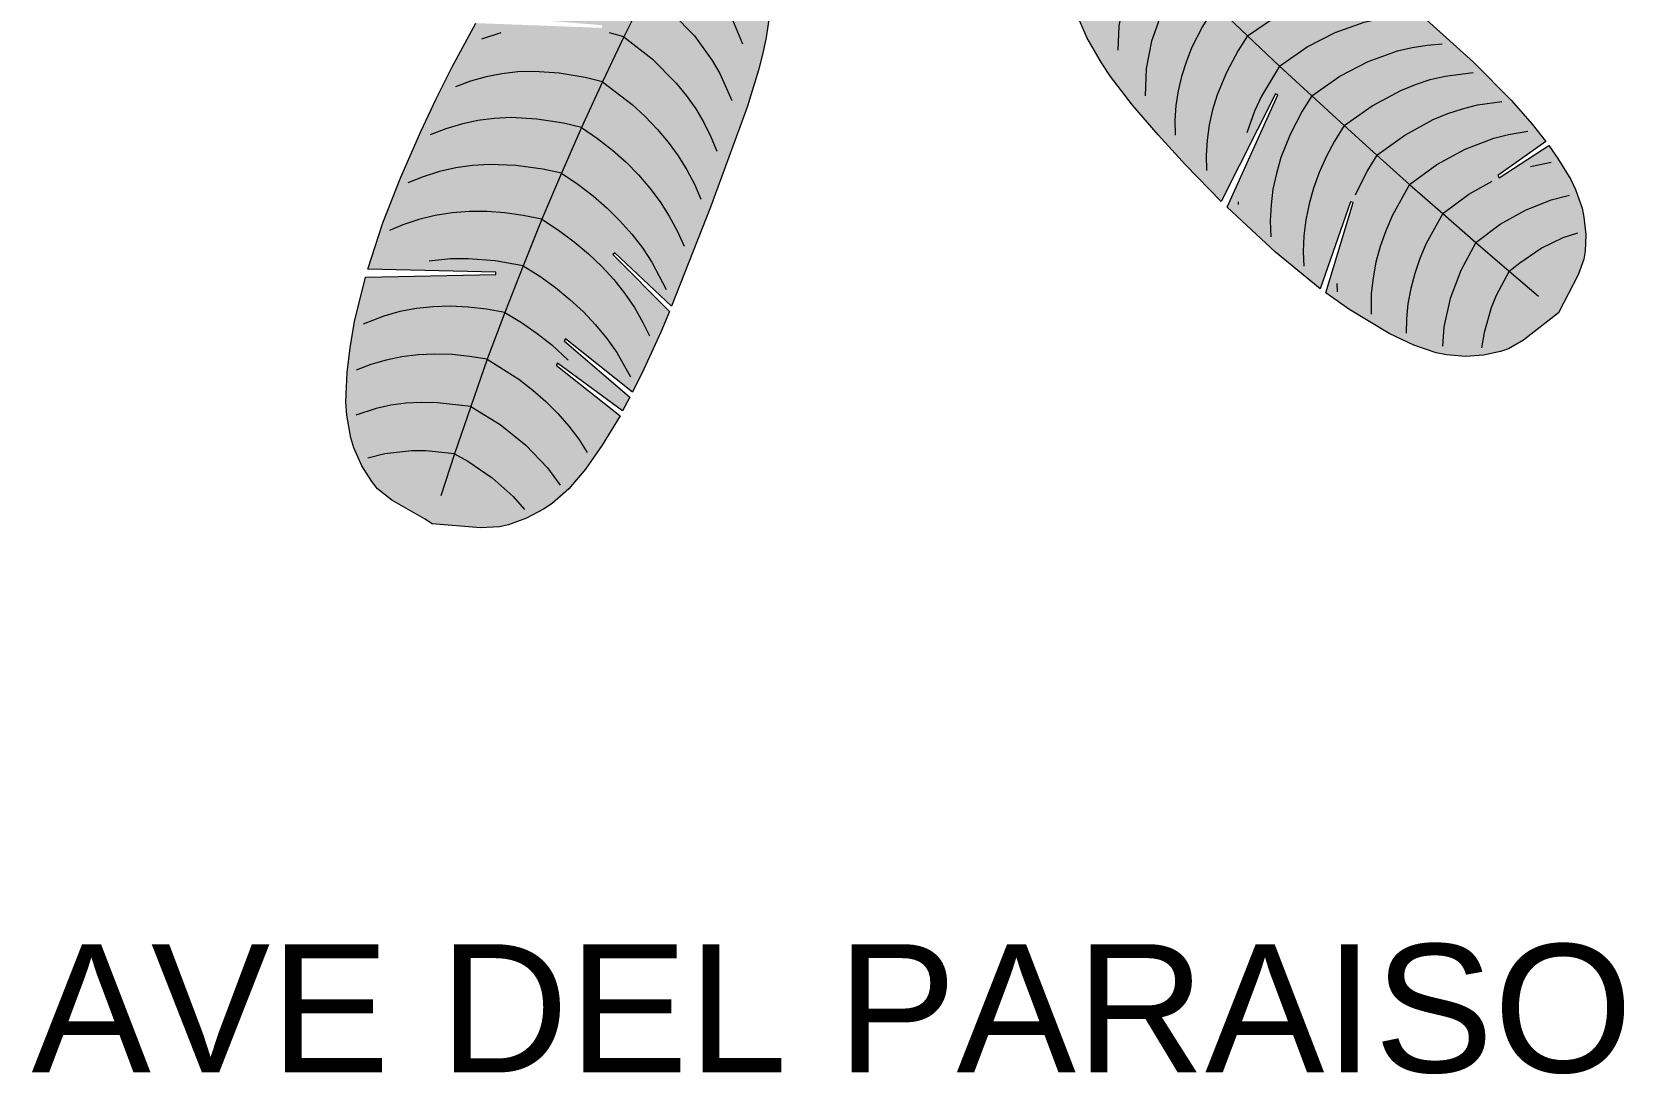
# Model space of a CAD drawing. Header units: centimetres. Extents: x 0 to 879, y -664 to 265.
# Drawn here: x 594.3 to 693.7, y -197 to -131.9 of the extents above; entities that cross this region are included whole.
import ezdxf
from ezdxf.enums import TextEntityAlignment as Align

# ---------------------------------------------------------------- set-up
doc = ezdxf.new("R2010")
doc.units = ezdxf.units.CM
for name, color, linetype, lineweight, true_color in [('VEG-HOJAS', 117, 'Continuous', 18, 0x2e5e38), ('VEG-NERVIOS', 115, 'Continuous', 9, 0x528c5c), ('VEG-TEXTO', 47, 'Continuous', 18, 0x464646)]:
    doc.layers.add(name, color=color, linetype=linetype, lineweight=lineweight, true_color=true_color)
doc.layers.add('VEG-RELLENO', color=253, linetype='Continuous', true_color=0x96c896)
doc.styles.add('VEG', font='arial.ttf')

# ---------------------------------------------------------------- blocks, each defined once
blk = doc.blocks.new('VEG_Strelitzia_PLANTA')
at = {"layer": 'VEG-RELLENO', "true_color": 0x4b8252}
h = blk.add_hatch(color=105, dxfattribs=at)
h.dxf.hatch_style = 1
h.paths.add_polyline_path([(-24.97, -58.2), (-26.99, -57.03), (-27.95, -56.39), (-28.38, -56.01), (-28.75, -55.57), (-29.37, -54.58), (-29.64, -54.04), (-30.06, -52.83), (-30.21, -52.15), (-30.36, -50.59), (-30.35, -49.71), (-30.18, -47.75), (-29.82, -45.58), (-29.14, -42.81), (-21, -42.64), (-21, -42.48), (-29, -42.31), (-28.05, -39.4), (-26.32, -35.12), (-24.39, -31), (-22.24, -26.94), (-14.37, -27.24), (-14.36, -27.07), (-21.95, -26.45), (-20.9, -24.68), (-19.44, -22.51), (-18.73, -21.58), (-17.34, -20), (-16.65, -19.34), (-15.3, -18.21), (-13.98, -17.32), (-12.71, -16.62), (-11.42, -16.18), (-10.2, -15.94), (-8.35, -15.76), (-8.06, -15.78), (-7.65, -15.91), (-6.95, -16.24), (-6.28, -16.68), (-5.94, -16.98), (-5.58, -17.53), (-5.13, -18.38), (-4.38, -20.05), (-4, -21.36), (-3.82, -22.77), (-3.77, -24.3), (-3.85, -25.98), (-4.11, -27.83), (-4.32, -28.82), (-4.59, -29.88), (-5.31, -32.19), (-7.59, -38.43), (-10.02, -44.61), (-13.57, -41.28), (-13.69, -41.39), (-10.16, -44.95), (-11.23, -47.43), (-12.46, -49.98), (-16.64, -46.66), (-16.74, -46.78), (-12.63, -50.3), (-13.08, -51.14), (-17.14, -48.17), (-17.24, -48.29), (-13.24, -51.45), (-14.35, -53.3), (-15.4, -54.8), (-16.44, -56.02), (-17.49, -56.93), (-18.55, -57.6), (-19.64, -58.07), (-20.77, -58.39), (-21.36, -58.45), (-22.56, -58.41)])
at = {"layer": 'VEG-RELLENO', "true_color": 0x4d8554}
h = blk.add_hatch(color=105, dxfattribs=at)
h.dxf.hatch_style = 1
h.paths.add_polyline_path([(45.35, -45.02), (43.17, -46.73), (42.24, -47.27), (41.73, -47.45), (40.68, -47.68), (39.57, -47.76), (38.37, -47.66), (37.04, -47.31), (35.56, -46.71), (34.78, -46.31), (33.13, -45.36), (30.82, -43.79), (32.53, -38.14), (32.38, -38.09), (30.47, -43.54), (28.66, -42.08), (26.69, -40.35), (24.67, -38.43), (27.83, -31.42), (27.69, -31.35), (24.3, -38.07), (22.07, -35.78), (20.36, -33.92), (18.76, -32.06), (17.39, -30.27), (16.82, -29.43), (15.91, -27.84), (15.26, -26.35), (14.8, -24.91), (15.39, -24.61), (17.43, -22.82), (18.14, -22.09), (18.7, -21.32), (19.33, -20.12), (19.59, -19.28), (19.7, -18.38), (19.65, -17.39), (14.91, -19.14), (14.95, -19.01), (19.61, -17.15), (19.49, -16.57), (20.24, -16.54), (21.46, -16.66), (22.74, -16.95), (24.1, -17.38), (25.55, -17.99), (27.11, -18.83), (27.94, -19.35), (29.71, -20.61), (33.46, -23.59), (38.21, -27.66), (40.06, -29.37), (41.68, -30.98), (43.08, -32.5), (44.56, -34.33), (41.57, -36.46), (41.66, -36.59), (44.76, -34.59), (45.75, -36.06), (46.42, -37.33), (46.65, -37.93), (46.83, -38.5), (47.03, -39.6), (47.05, -40.65), (46.94, -41.68), (46.58, -42.66)])
at = {"layer": 'VEG-HOJAS'}
for points in [[(-3.85, -25.98), (-4.11, -27.83), (-4.32, -28.82), (-4.59, -29.88), (-5.31, -32.19), (-7.59, -38.43), (-10.02, -44.61), (-13.57, -41.28), (-13.69, -41.39), (-10.16, -44.95), (-10.7, -46.23), (-11.75, -48.55), (-12.46, -49.98), (-16.64, -46.66), (-16.74, -46.78), (-12.63, -50.3), (-13.08, -51.14), (-17.14, -48.17), (-17.24, -48.29), (-13.24, -51.45), (-14.35, -53.3), (-15.4, -54.8), (-16.44, -56.02), (-17.49, -56.93), (-18.02, -57.29), (-19.09, -57.85), (-20.2, -58.26), (-20.77, -58.39), (-21.95, -58.45), (-24.97, -58.2), (-25.46, -57.89), (-27.49, -56.73), (-28.38, -56.01), (-28.75, -55.57), (-29.37, -54.58), (-29.87, -53.46), (-30.06, -52.83), (-30.31, -51.41), (-30.36, -50.59), (-30.29, -48.76), (-30.1, -47.22), (-29.82, -45.58), (-29.14, -42.81), (-21, -42.64), (-21, -42.48), (-29, -42.31), (-28.05, -39.4), (-26.94, -36.56), (-25.69, -33.7), (-24.72, -31.66), (-23.74, -29.71), (-22.24, -26.94)], [(36.27, -25.96), (40.06, -29.37), (42.4, -31.75), (43.71, -33.25), (44.56, -34.33), (41.57, -36.46), (41.66, -36.59), (44.76, -34.59), (45.32, -35.39), (46.12, -36.71), (46.42, -37.33), (46.83, -38.5), (46.95, -39.06), (47.06, -40.13), (47.02, -41.17), (46.94, -41.68), (46.58, -42.66), (45.35, -45.02), (43.17, -46.73), (42.24, -47.27), (41.73, -47.45), (40.68, -47.68), (39.57, -47.76), (38.37, -47.66), (37.72, -47.52), (36.32, -47.04), (34.78, -46.31), (32.27, -44.81), (30.82, -43.79), (32.53, -38.14), (32.38, -38.09), (30.47, -43.54), (27.68, -41.24), (24.67, -38.43), (27.83, -31.42), (27.69, -31.35), (24.3, -38.07), (22.07, -35.78), (20.36, -33.92), (18.76, -32.06), (17.39, -30.27), (16.82, -29.43), (15.91, -27.84), (15.26, -26.35)]]:
    blk.add_lwpolyline(points, dxfattribs=at)
at = {"layer": 'VEG-NERVIOS'}
for points in [[(-10.19, -22.2), (-8.77, -23.38), (-7.59, -24.65), (-6.63, -26.02), (-6.23, -26.73), (-5.6, -28.23)], [(20.01, -22.01), (19.11, -23.43), (18.75, -24.16), (18.21, -25.62), (17.9, -27.11), (17.84, -28.62)], [(21.97, -23.93), (20.96, -25.56), (20.55, -26.39), (19.95, -28.07), (19.61, -29.77), (19.55, -31.49)], [(25.94, -27.73), (27.63, -26.58), (29.35, -25.71), (31.11, -25.1), (32, -24.91), (33.8, -24.71)], [(-11.61, -24.99), (-13, -27.79)], [(-11.61, -24.99), (-9.98, -26.31), (-8.6, -27.74), (-7.48, -29.27), (-7.02, -30.08), (-6.27, -31.77)], [(23.95, -25.84), (23.13, -27.15), (22.45, -28.48), (22.1, -29.37), (21.82, -30.27), (21.61, -31.17), (21.47, -32.09), (21.41, -33), (21.42, -33.93)], [(23.95, -25.84), (25.94, -27.73)], [(27.94, -29.62), (29.66, -28.42), (31.42, -27.52), (33.22, -26.89), (34.13, -26.68), (35.97, -26.47)], [(-20.69, -27.55), (-21.89, -27.95)], [(-13, -27.79), (-14.34, -30.61)], [(-13, -27.79), (-13.91, -27.54)], [(-13, -27.79), (-11.23, -29.17), (-9.74, -30.68), (-9.1, -31.47), (-8.52, -32.3), (-8.01, -33.15), (-7.57, -34.03), (-7.19, -34.94)], [(25.94, -27.73), (25.35, -28.64), (24.62, -30.02), (24.04, -31.41), (23.75, -32.35), (23.54, -33.29), (23.41, -34.24), (23.35, -35.19), (23.37, -36.15)], [(25.94, -27.73), (27.94, -29.62)], [(29.95, -31.49), (31.7, -30.26), (33.48, -29.33), (35.3, -28.68), (36.22, -28.46), (37.16, -28.31), (38.1, -28.23)], [(27.94, -29.62), (26.82, -31.5), (26.38, -32.44), (25.9, -33.8)], [(27.94, -29.62), (29.95, -31.49)], [(-14.34, -30.61), (-15.43, -30.33), (-17.04, -30.07), (-18.6, -29.96), (-19.63, -29.99), (-20.63, -30.1), (-21.61, -30.29), (-22.58, -30.57), (-23.52, -30.92)], [(-14.34, -30.61), (-15.64, -33.45)], [(-14.34, -30.61), (-12.49, -32.02), (-11.67, -32.78), (-10.92, -33.56), (-10.24, -34.38), (-9.62, -35.22), (-9.08, -36.1), (-8.6, -37), (-8.2, -37.94)], [(31.98, -33.34), (33.73, -32.1), (35.52, -31.14), (36.43, -30.77), (37.35, -30.47), (38.28, -30.25), (40.03, -30.02)], [(29.95, -31.49), (29.35, -32.44), (28.61, -33.89), (28.03, -35.34), (27.74, -36.32), (27.53, -37.31), (27.41, -38.29), (27.36, -39.29), (27.39, -40.29)], [(29.95, -31.49), (31.98, -33.34)], [(34.01, -35.19), (35.76, -33.93), (37.54, -32.96), (38.45, -32.59), (39.37, -32.29), (40.3, -32.05), (41.82, -31.84)], [(-15.64, -33.45), (-16.77, -33.18), (-18.43, -32.93), (-20.05, -32.84), (-21.1, -32.89), (-22.13, -33.02), (-23.14, -33.24), (-24.13, -33.54), (-25.1, -33.92)], [(-15.64, -33.45), (-16.9, -36.31)], [(-15.64, -33.45), (-14.65, -34.15), (-13.72, -34.87), (-12.87, -35.63), (-12.09, -36.42), (-11.38, -37.25), (-10.74, -38.1), (-10.17, -38.99), (-9.67, -39.91), (-9.24, -40.87)], [(31.98, -33.34), (31.38, -34.31), (30.86, -35.28), (30.42, -36.26), (30.06, -37.25), (29.78, -38.23), (29.58, -39.23), (29.46, -40.23), (29.42, -41.23), (29.45, -42.11)], [(31.98, -33.34), (34.01, -35.19)], [(36.06, -37.02), (37.77, -35.77), (39.53, -34.8), (41.32, -34.12), (42.23, -33.89), (43.45, -33.69)], [(-16.9, -36.31), (-18.06, -36.06), (-19.74, -35.83), (-21.39, -35.76), (-22.45, -35.83), (-23.5, -35.98), (-24.52, -36.21), (-25.53, -36.53), (-26.49, -36.92)], [(34.01, -35.19), (33.42, -36.16), (32.67, -37.68)], [(34.01, -35.19), (36.06, -37.02)], [(43.61, -35.9), (44.9, -35.63)], [(-16.9, -36.31), (-18.12, -39.19)], [(-16.9, -36.31), (-15.88, -37), (-14.93, -37.73), (-14.05, -38.49), (-13.25, -39.28), (-12.51, -40.11), (-11.85, -40.97), (-11.26, -41.86), (-10.36, -43.58)], [(36.06, -37.02), (34.99, -38.94), (34.57, -39.91), (34.23, -40.88), (33.96, -41.86), (33.78, -42.84), (33.67, -43.83), (33.66, -45.12)], [(36.06, -37.02), (38.13, -38.83)], [(38.13, -38.83), (39.77, -37.62), (41.22, -36.8)], [(40.2, -40.64), (41.72, -39.49), (43.29, -38.61), (44.9, -37.97), (46.04, -37.69)], [(-18.12, -39.19), (-19.29, -38.95), (-20.43, -38.78), (-21.55, -38.7), (-22.65, -38.7), (-23.73, -38.78), (-24.78, -38.95), (-25.81, -39.2), (-26.81, -39.53), (-27.63, -39.88)], [(25.36, -38.09), (25.36, -38.26)], [(-18.12, -39.19), (-19.3, -42.09)], [(-18.12, -39.19), (-17.08, -39.87), (-16.11, -40.59), (-15.22, -41.34), (-14.39, -42.13), (-13.64, -42.95), (-12.96, -43.81), (-12.35, -44.7), (-11.81, -45.63), (-11.4, -46.46)], [(38.13, -38.83), (37.1, -40.7), (36.7, -41.63), (36.38, -42.57), (36.13, -43.51), (35.96, -44.46), (35.86, -45.41), (35.84, -46.3)], [(38.13, -38.83), (40.2, -40.64)], [(40.2, -40.64), (39.25, -42.38), (38.59, -44.14), (38.2, -45.91), (38.11, -47.11)], [(40.2, -40.64), (42.28, -42.43)], [(42.28, -42.43), (42.94, -41.9), (44.28, -41), (45.66, -40.33), (46.57, -40.03)], [(-19.3, -42.09), (-21.04, -41.79), (-22.73, -41.65), (-23.83, -41.66), (-25.16, -41.81)], [(-19.3, -42.09), (-20.43, -45)], [(-19.3, -42.09), (-18.25, -42.75), (-17.27, -43.45), (-16.37, -44.19), (-15.53, -44.97), (-14.77, -45.78), (-14.07, -46.63), (-13.45, -47.51), (-12.59, -49.02)], [(42.28, -42.43), (41.47, -43.95), (41.15, -44.72), (40.71, -46.25), (40.56, -47.21)], [(42.28, -42.43), (44.12, -43.99)], [(31.51, -43.19), (31.53, -43.71)], [(-20.43, -45), (-21.59, -44.8), (-22.72, -44.67), (-23.83, -44.62), (-24.91, -44.65), (-25.96, -44.76), (-26.99, -44.95), (-28, -45.23), (-29.28, -45.73)], [(-20.43, -45), (-21.53, -47.93)], [(-20.43, -45), (-19.39, -45.64), (-18.42, -46.32), (-17.51, -47.03), (-16.48, -47.99)], [(-21.53, -47.93), (-22.64, -47.75), (-23.73, -47.64), (-24.8, -47.61), (-25.84, -47.65), (-26.86, -47.78), (-27.85, -47.98), (-28.81, -48.25), (-29.72, -48.6)], [(-21.53, -47.93), (-22.57, -50.88)], [(-21.53, -47.93), (-19.56, -49.17), (-18.68, -49.85), (-17.87, -50.56), (-17.12, -51.31), (-16.44, -52.1), (-15.82, -52.92), (-15.3, -53.74)], [(-22.57, -50.88), (-24.64, -50.64), (-25.64, -50.62), (-26.61, -50.67), (-27.56, -50.8), (-28.48, -51), (-29.75, -51.42)], [(-22.57, -50.88), (-23.58, -53.84)], [(-22.57, -50.88), (-20.72, -52.01), (-19.12, -53.29), (-17.77, -54.7), (-16.98, -55.78)], [(-23.58, -53.84), (-25.38, -53.65), (-26.25, -53.65), (-27.92, -53.83), (-28.99, -54.1)], [(-23.58, -53.84), (-24.43, -56.45)], [(-23.58, -53.84), (-22.74, -54.3), (-21.22, -55.33), (-19.92, -56.49), (-19.2, -57.31)]]:
    blk.add_lwpolyline(points, dxfattribs=at)

msp = doc.modelspace()

# ---------------------------------------------------------------- block references
msp.add_blockref('VEG_Strelitzia_PLANTA', (644.264, -104.421))

# ---------------------------------------------------------------- texts
at = {"layer": 'VEG-TEXTO', "style": 'VEG'}
msp.add_text('AVE DEL PARAISO', height=8, dxfattribs=at).set_placement((644.264, -188.871), align=Align.TOP_CENTER)

doc.saveas('drawing.dxf')
